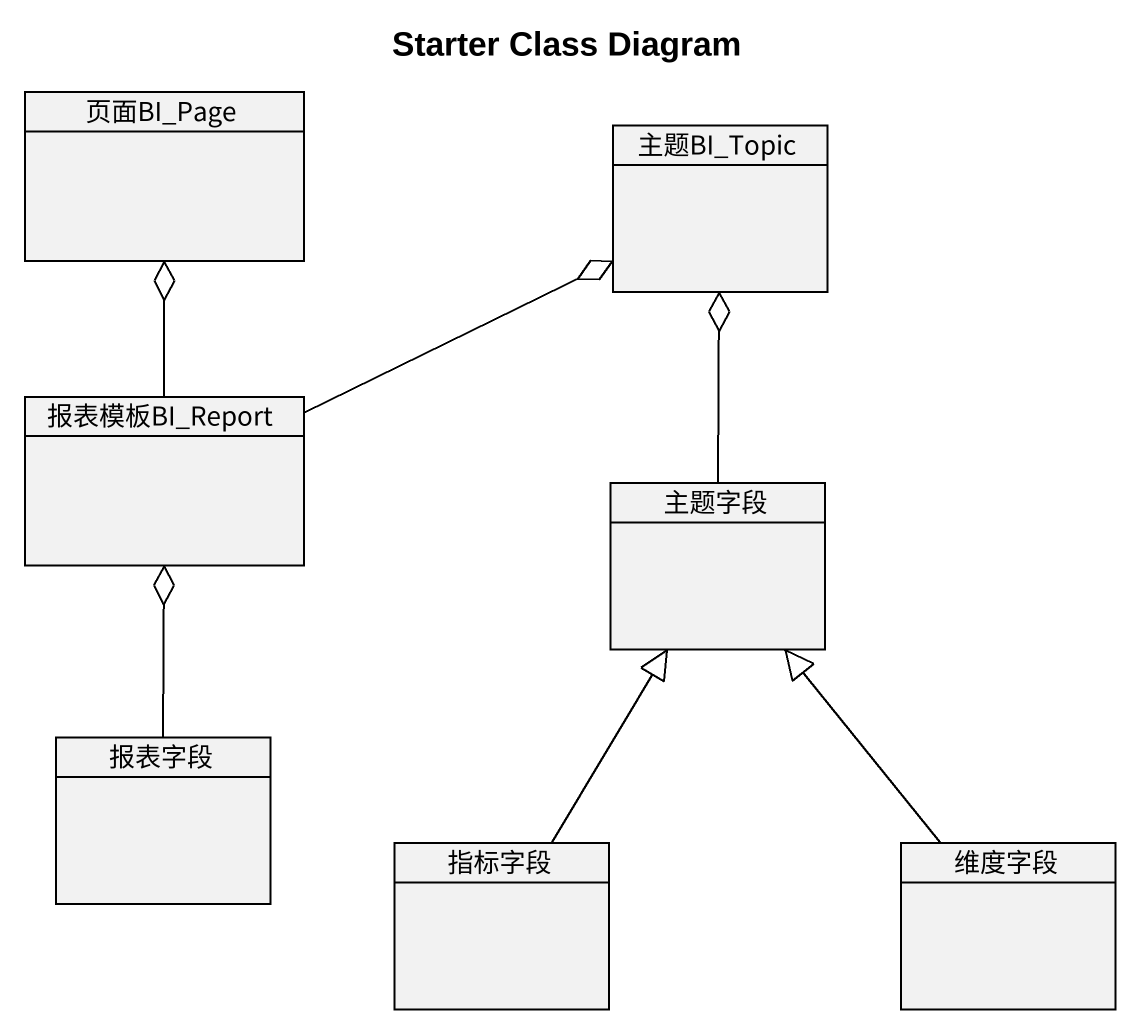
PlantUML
@startuml
title Starter Class Diagram
hide circle
hide empty members
class 页面BI_Page
class 主题BI_Topic
class 报表模板BI_Report
class 主题字段
class 报表字段
class 指标字段
class 维度字段
报表模板BI_Report -up-o 页面BI_Page
报表模板BI_Report -right-o 主题BI_Topic
主题字段 -up-o 主题BI_Topic
报表字段 -up-o 报表模板BI_Report
指标字段 -up-|> 主题字段
维度字段 -up-|> 主题字段
@enduml
